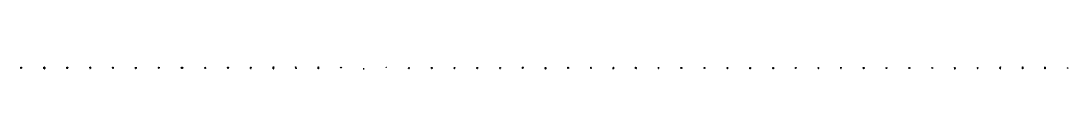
# Model space of a CAD drawing. Extents: x 2 to 14717, y 39 to 53.
# Drawn here: x 7441 to 14717, y 39 to 53 of the extents above; entities that cross this region are included whole.
import ezdxf

# ---------------------------------------------------------------- set-up
doc = ezdxf.new("R2010")
doc.units = 0

msp = doc.modelspace()

# ---------------------------------------------------------------- linework, layer by layer
at = {"layer": 'Layer 1'}
for p, q in [((7440.95, 51.2924), (7442.91427, 51.536127)), ((7440.95, 41.5003), (7440.95, 51.2924)), ((7442.24, 41.5003), (7440.95, 41.5003)), ((7442.922155, 50.403511), (7442.233816, 50.3605)), ((7442.233816, 50.3605), (7442.24032, 46.3175)), ((7442.842579, 45.184893), (7442.24, 45.1849)), ((7442.24, 45.1849), (7442.24, 41.5003)), ((7442.24032, 46.3175), (7442.75, 46.3175)), ((7442.75, 46.3175), (7443.624606, 46.417858)), ((7444.218979, 45.356936), (7442.842579, 45.184893)), ((7442.91427, 51.536127), (7444.26188, 51.349748)), ((7443.710683, 50.303153), (7442.922155, 50.403511)), ((7443.624606, 46.417858), (7444.29827, 46.77628)), ((7444.312663, 49.959068), (7443.710683, 50.303153)), ((7445.294249, 45.901737), (7444.218979, 45.356936)), ((7444.26188, 51.349748), (7445.30836, 50.79061)), ((7444.29827, 46.77628), (7444.714265, 47.407103)), ((7444.714265, 49.328245), (7444.312663, 49.959068)), ((7444.857634, 48.367674), (7444.714265, 49.328245)), ((7444.714265, 47.407103), (7444.857634, 48.367674)), ((7445.982306, 46.890982), (7445.294249, 45.901737)), ((7445.30836, 50.79061), (7445.699096, 50.360504)), ((7445.699096, 50.360504), (7445.982306, 49.815702)), ((7445.982306, 49.815702), (7446.226146, 48.367682)), ((7446.226146, 48.367682), (7445.982306, 46.890982)), ((7599.642033, 46.46091), (7599.857086, 48.58277)), ((7599.8283, 44.46808), (7599.642033, 46.46091)), ((7600.401775, 42.89102), (7599.8283, 44.46808)), ((7599.857086, 48.58277), (7600.125902, 49.471655)), ((7600.125902, 49.471655), (7600.502245, 50.21717)), ((7600.83555, 42.281705), (7600.401775, 42.89102)), ((7600.502245, 50.21717), (7601.000437, 50.826487)), ((7601.362459, 41.80142), (7600.83555, 42.281705)), ((7601.000437, 50.826487), (7601.606015, 51.2781)), ((7601.133009, 48.10964), (7601.018427, 46.4609)), ((7601.018427, 46.4609), (7601.133009, 44.81216)), ((7601.520218, 49.38562), (7601.133009, 48.10964)), ((7601.133009, 44.81216), (7601.520218, 43.53618)), ((7602.004022, 41.47884), (7601.362459, 41.80142)), ((7602.179489, 50.231496), (7601.520218, 49.38562)), ((7601.520218, 43.53618), (7602.179489, 42.704641)), ((7601.606015, 51.2781), (7602.337253, 51.568422)), ((7602.752969, 41.313966), (7602.004022, 41.47884)), ((7602.638381, 50.457301), (7602.179489, 50.231496)), ((7602.179489, 42.704641), (7602.638382, 42.489587)), ((7602.337253, 51.568422), (7603.183075, 51.665196)), ((7603.183069, 50.53257), (7602.638381, 50.457301)), ((7602.638382, 42.489587), (7603.183069, 42.417903)), ((7603.168964, 40.281706), (7602.752969, 41.313966)), ((7603.885808, 39.62221), (7603.168964, 40.281706)), ((7603.724371, 50.457301), (7603.183069, 50.53257)), ((7603.183069, 42.417903), (7603.72437, 42.489587)), ((7603.183075, 51.665196), (7604.025509, 51.568422)), ((7603.72437, 42.489587), (7604.172539, 42.704641)), ((7604.172539, 50.231496), (7603.724371, 50.457301)), ((7604.831816, 39.206441), (7603.885808, 39.62221)), ((7604.645476, 41.597114), (7604.000388, 41.371308)), ((7604.000388, 41.371308), (7604.176071, 40.837259)), ((7604.025509, 51.568422), (7604.746025, 51.2781)), ((7604.846203, 49.38562), (7604.172539, 50.231496)), ((7604.172539, 42.704641), (7604.846203, 43.53618)), ((7604.176071, 40.837259), (7604.645547, 40.439411)), ((7605.204628, 41.95912), (7604.645476, 41.597114)), ((7604.645547, 40.439411), (7606.236997, 39.923283)), ((7604.746025, 51.2781), (7605.358799, 50.826488)), ((7605.935866, 38.919703), (7604.831816, 39.206441)), ((7605.219018, 48.10964), (7604.846203, 49.38562)), ((7604.846203, 43.53618), (7605.219018, 44.81216)), ((7606.050447, 43.06306), (7605.204628, 41.95912)), ((7605.3336, 46.4609), (7605.219018, 48.10964)), ((7605.219018, 44.81216), (7605.3336, 46.4609)), ((7605.3336, 46.4609), (7605.3336, 46.4609)), ((7605.358799, 50.826488), (7605.849795, 50.21717)), ((7605.849795, 50.21717), (7606.233335, 49.471653)), ((7606.236997, 39.923283), (7605.935866, 38.919703)), ((7606.538127, 44.58277), (7606.050447, 43.06306)), ((7606.233335, 49.471653), (7606.494954, 48.58277)), ((7606.494954, 48.58277), (7606.710007, 46.46091)), ((7606.71, 46.4609), (7606.538127, 44.58277)), ((7606.710007, 46.46091), (7606.71, 46.4609)), ((7760.85, 51.2924), (7762.78548, 51.536127)), ((7760.85, 41.5003), (7760.85, 51.2924)), ((7762.11, 41.5003), (7760.85, 41.5003)), ((7762.475523, 45.371266), (7762.11, 45.3713)), ((7762.11, 45.3713), (7762.11, 41.5003)), ((7762.115025, 50.360504), (7762.11153, 46.4322)), ((7762.11153, 46.4322), (7762.66, 46.4322)), ((7762.803364, 50.403515), (7762.115025, 50.360504)), ((7762.96292, 45.385603), (7762.475523, 45.371266)), ((7762.66, 46.4322), (7763.534464, 46.543311)), ((7762.78548, 51.536127), (7764.13309, 51.364084)), ((7763.577499, 50.303157), (7762.803364, 50.403515)), ((7763.436206, 45.428614), (7762.96292, 45.385603)), ((7763.894817, 44.582738), (7763.436206, 45.428614)), ((7763.534464, 46.543311), (7764.17948, 46.876643)), ((7764.179479, 49.973409), (7763.577499, 50.303157)), ((7764.411001, 43.550478), (7763.894817, 44.582738)), ((7764.13309, 51.364084), (7765.16546, 50.819283)), ((7764.566688, 49.37126), (7764.179479, 49.973409)), ((7764.17948, 46.876643), (7764.577413, 47.496713)), ((7764.898398, 42.475208), (7764.411001, 43.550478)), ((7764.710057, 48.439363), (7764.566688, 49.37126)), ((7764.577413, 47.496713), (7764.710057, 48.439363)), ((7765.208359, 46.206398), (7764.606101, 45.801381)), ((7764.606101, 45.801381), (7765.036207, 45.012853)), ((7765.3, 41.5003), (7764.898398, 42.475208)), ((7765.036207, 45.012853), (7765.581178, 43.923253)), ((7765.16546, 50.819283), (7765.824731, 49.858712)), ((7765.667251, 46.761952), (7765.208359, 46.206398)), ((7766.584759, 41.500323), (7765.3, 41.5003)), ((7765.581178, 43.923253), (7766.125866, 42.704623)), ((7765.968241, 47.503879), (7765.667251, 46.761952)), ((7765.824731, 49.858712), (7766.068571, 48.439362)), ((7766.068571, 48.439362), (7765.968241, 47.503879)), ((7766.125866, 42.704623), (7766.584759, 41.500323)), ((7919.511148, 41.858735), (7919.91275, 42.890995)), ((7920.428652, 41.442966), (7919.511148, 41.858735)), ((7919.6977, 49.027181), (7919.89836, 50.116781)), ((7919.883967, 47.951911), (7919.6977, 49.027181)), ((7920.356971, 47.149046), (7919.883967, 47.951911)), ((7919.89836, 50.116781), (7920.471835, 50.94832)), ((7919.91275, 42.890995), (7920.672492, 42.518236)), ((7921.016524, 46.546897), (7920.356971, 47.149046)), ((7921.633172, 41.28526), (7920.428652, 41.442966)), ((7920.471835, 50.94832), (7921.346441, 51.478784)), ((7920.672492, 42.518236), (7921.589996, 42.389204)), ((7921.091941, 49.726097), (7920.988013, 49.084522)), ((7920.988013, 49.084522), (7921.116988, 48.382015)), ((7921.704863, 46.059443), (7921.016524, 46.546897)), ((7921.403726, 50.188462), (7921.091941, 49.726097)), ((7921.116988, 48.382015), (7921.47541, 47.837214)), ((7921.346441, 51.478784), (7922.450211, 51.665163)), ((7921.90192, 50.478784), (7921.403726, 50.188462)), ((7921.47541, 47.837214), (7921.991594, 47.392771)), ((7921.589996, 42.389204), (7921.59, 42.3892)), ((7921.59, 42.3892), (7922.2746, 42.496727)), ((7922.923492, 41.500313), (7921.633172, 41.28526)), ((7922.263945, 45.65801), (7921.704863, 46.059443)), ((7922.536286, 50.575558), (7921.90192, 50.478784)), ((7921.991594, 47.392771), (7922.62236, 46.977002)), ((7922.736949, 45.213567), (7922.263945, 45.65801)), ((7922.2746, 42.496727), (7922.78013, 42.819306)), ((7922.450211, 51.665163), (7923.511081, 51.521794)), ((7923.267523, 50.460863), (7922.536286, 50.575558)), ((7922.62236, 46.977002), (7923.296024, 46.503885)), ((7923.080978, 44.668766), (7922.736949, 45.213567)), ((7922.78013, 42.819306), (7923.102709, 43.324682)), ((7923.840996, 42.102462), (7922.923492, 41.500313)), ((7923.210236, 43.980596), (7923.080978, 44.668766)), ((7923.102709, 43.324682), (7923.210236, 43.980596)), ((7923.927076, 50.159789), (7923.267523, 50.460863)), ((7923.296024, 46.503885), (7923.912679, 45.901736)), ((7923.511081, 51.521794), (7924.328396, 51.177709)), ((7924.385684, 42.991348), (7923.840996, 42.102462)), ((7923.912679, 45.901736), (7924.37129, 45.113208)), ((7924.328396, 51.177709), (7923.927076, 50.159789)), ((7924.37129, 45.113208), (7924.557839, 44.052278)), ((7924.557839, 44.052278), (7924.385684, 42.991348)), ((8077.23, 50.3318), (8077.23, 51.4358)), ((8077.23, 51.4358), (8082.93, 51.4358)), ((8079.44, 50.3318), (8077.23, 50.3318)), ((8079.44, 41.5003), (8079.44, 50.3318)), ((8080.73, 41.5003), (8079.44, 41.5003)), ((8082.93, 50.3318), (8080.73, 50.3318)), ((8080.73, 50.3318), (8080.73, 41.5003)), ((8082.93, 51.4358), (8082.93, 50.3318)), ((8236.388701, 44.568348), (8236.39, 51.4358)), ((8236.560786, 43.091647), (8236.388701, 44.568348)), ((8236.39, 51.4358), (8237.68, 51.4358)), ((8237.07704, 42.073728), (8236.560786, 43.091647)), ((8237.951505, 41.482332), (8237.07704, 42.073728)), ((8237.68, 51.4358), (8237.68, 44.6831)), ((8237.68, 44.6831), (8237.76248, 43.690272)), ((8237.76248, 43.690272), (8238.009918, 42.97701)), ((8239.17, 41.2852), (8237.951505, 41.482332)), ((8238.009918, 42.97701), (8238.472198, 42.557657)), ((8238.472198, 42.557657), (8239.199768, 42.417872)), ((8239.176736, 41.285255), (8239.17, 41.2852)), ((8240.420629, 41.485971), (8239.176736, 41.285255)), ((8239.199768, 42.417872), (8239.945327, 42.561241)), ((8239.945327, 42.561241), (8240.404008, 42.991347)), ((8240.404008, 42.991347), (8240.651447, 43.708191)), ((8241.313156, 42.08812), (8240.420629, 41.485971)), ((8240.651447, 43.708191), (8240.733926, 44.683097)), ((8240.733926, 44.683097), (8240.73, 51.4358)), ((8240.73, 51.4358), (8242.03, 51.4358)), ((8241.850789, 43.109625), (8241.313156, 42.08812)), ((8242.03, 44.5684), (8241.850789, 43.109625)), ((8242.03, 51.4358), (8242.03, 44.5684)), ((8395.569362, 51.43576), (8396.92, 51.4358)), ((8396.200128, 48.51104), (8395.569362, 51.43576)), ((8396.830894, 45.97341), (8396.200128, 48.51104)), ((8397.490447, 43.66517), (8396.830894, 45.97341)), ((8396.92, 51.4358), (8397.335713, 49.21358)), ((8397.335713, 49.21358), (8397.82311, 47.03437)), ((8398.15, 41.5003), (8397.490447, 43.66517)), ((8397.82311, 47.03437), (8398.339294, 44.94119)), ((8399.539363, 41.50034), (8398.15, 41.5003)), ((8398.339294, 44.94119), (8398.869871, 43.03439)), ((8398.869871, 43.03439), (8399.385773, 44.94119)), ((8399.385773, 44.94119), (8399.91635, 47.03437)), ((8400.198916, 43.66521), (8399.539363, 41.50034)), ((8399.91635, 47.03437), (8400.403747, 49.21358)), ((8400.844075, 45.97345), (8400.198916, 43.66521)), ((8400.403747, 49.21358), (8400.81946, 51.4358)), ((8400.81946, 51.4358), (8402.12, 51.4358)), ((8401.489234, 48.51108), (8400.844075, 45.97345)), ((8402.12, 51.4358), (8401.489234, 48.51108)), ((8555.118362, 51.43575), (8556.42, 51.4358)), ((8555.849599, 46.13111), (8555.118362, 51.43575)), ((8556.81, 41.5003), (8555.849599, 46.13111)), ((8556.42, 51.4358), (8556.635053, 49.1419)), ((8556.635053, 49.1419), (8556.907397, 46.91968)), ((8558.110917, 41.5003), (8556.81, 41.5003)), ((8556.907397, 46.91968), (8557.222921, 44.85517)), ((8557.222921, 44.85517), (8557.552556, 43.0774)), ((8557.552556, 43.0774), (8558.011449, 44.69747)), ((8558.011449, 44.69747), (8558.484453, 46.53259)), ((8558.56981, 43.06302), (8558.110917, 41.5003)), ((8558.484453, 46.53259), (8558.943346, 48.43939)), ((8559.071601, 44.84079), (8558.56981, 43.06302)), ((8558.943346, 48.43939), (8559.344666, 50.26017)), ((8559.544605, 46.71892), (8559.071601, 44.84079)), ((8559.344666, 50.26017), (8560.62, 50.2601)), ((8559.960318, 48.55404), (8559.544605, 46.71892)), ((8560.376313, 46.71892), (8559.960318, 48.55404)), ((8560.849317, 44.84079), (8560.376313, 46.71892)), ((8560.62, 50.2601), (8561.021602, 48.43932)), ((8561.336714, 43.06302), (8560.849317, 44.84079)), ((8561.021602, 48.43932), (8561.465819, 46.53252)), ((8561.81, 41.5003), (8561.336714, 43.06302)), ((8561.465819, 46.53252), (8561.953499, 44.6974)), ((8563.118079, 41.50035), (8561.81, 41.5003)), ((8561.953499, 44.6974), (8562.41211, 43.07733)), ((8562.41211, 43.07733), (8562.742028, 44.8551)), ((8562.742028, 44.8551), (8563.042877, 46.91961)), ((8563.042877, 46.91961), (8563.329615, 49.14183)), ((8564.064369, 46.13116), (8563.118079, 41.50035)), ((8563.329615, 49.14183), (8563.544668, 51.43573)), ((8563.544668, 51.43573), (8564.81, 51.4358)), ((8564.81, 51.4358), (8564.064369, 46.13116)), ((8717.78, 41.5003), (8718.267397, 42.7046)), ((8719.026805, 41.5003), (8717.78, 41.5003)), ((8717.837291, 51.43575), (8719.16, 51.4358)), ((8720.131191, 46.71892), (8717.837291, 51.43575)), ((8718.267397, 42.7046), (8718.869659, 44.02359)), ((8718.869659, 44.02359), (8719.500425, 45.39993)), ((8719.370834, 42.432197), (8719.026805, 41.5003)), ((8719.16, 51.4358), (8720.88, 47.7942)), ((8719.829445, 43.478787), (8719.370834, 42.432197)), ((8719.500425, 45.39993), (8720.131191, 46.71892)), ((8720.345629, 44.554057), (8719.829445, 43.478787)), ((8720.876206, 45.629327), (8720.345629, 44.554057)), ((8721.39239, 44.554057), (8720.876206, 45.629327)), ((8720.88, 47.7942), (8722.58603, 51.43577)), ((8721.908292, 43.478787), (8721.39239, 44.554057)), ((8723.87, 51.4358), (8721.60489, 46.81933)), ((8721.60489, 46.81933), (8722.235656, 45.47166)), ((8722.367185, 42.432197), (8721.908292, 43.478787)), ((8722.235656, 45.47166), (8722.895209, 44.08098)), ((8722.74, 41.5003), (8722.367185, 42.432197)), ((8722.58603, 51.43577), (8723.87, 51.4358)), ((8724.013373, 41.50034), (8722.74, 41.5003)), ((8722.895209, 44.08098), (8723.511582, 42.73331)), ((8723.511582, 42.73331), (8724.013373, 41.50034)), ((8876.453756, 51.43578), (8877.85, 51.4358)), ((8876.998444, 49.97342), (8876.453756, 51.43578)), ((8877.629492, 48.4107), (8876.998444, 49.97342)), ((8878.317549, 46.83364), (8877.629492, 48.4107)), ((8877.85, 51.4358), (8878.695819, 49.04154)), ((8879.02, 45.3426), (8878.317549, 46.83364)), ((8878.695819, 49.04154), (8879.670614, 46.69029)), ((8879.02, 41.5003), (8879.02, 45.3426)), ((8880.31, 41.5003), (8879.02, 41.5003)), ((8879.670614, 46.69029), (8880.645691, 49.04154)), ((8880.994993, 46.90535), (8880.306654, 45.42865)), ((8880.306654, 45.42865), (8880.31, 41.5003)), ((8880.645691, 49.04154), (8881.49151, 51.4358)), ((8881.668657, 48.45373), (8880.994993, 46.90535)), ((8881.49151, 51.4358), (8882.83, 51.4358)), ((8882.285312, 50.00211), (8881.668657, 48.45373)), ((8882.83, 51.4358), (8882.285312, 50.00211)), ((9035.46, 42.2888), (9035.961791, 43.55045)), ((9035.46, 41.5003), (9035.46, 42.2888)), ((9040.71, 41.5003), (9035.46, 41.5003)), ((9035.65, 50.3318), (9035.65, 51.4358)), ((9035.65, 51.4358), (9040.61, 51.4358)), ((9039.230487, 50.33179), (9035.65, 50.3318)), ((9035.961791, 43.55045), (9036.578164, 44.9698)), ((9036.578164, 44.9698), (9037.25211, 46.46084)), ((9037.599258, 44.41065), (9036.839516, 42.6042)), ((9036.839516, 42.6042), (9040.71, 42.6042)), ((9037.25211, 46.46084), (9037.954561, 47.90886)), ((9038.588446, 46.51817), (9037.599258, 44.41065)), ((9037.954561, 47.90886), (9038.628507, 49.22785)), ((9039.649316, 48.62569), (9038.588446, 46.51817)), ((9038.628507, 49.22785), (9039.230487, 50.33179)), ((9040.61, 50.4178), (9039.649316, 48.62569)), ((9040.61, 51.4358), (9040.61, 50.4178)), ((9040.71, 42.6042), (9040.71, 41.5003)), ((9194.69, 52.7261), (9197.29, 52.7261)), ((9194.69, 38.848), (9194.69, 52.7261)), ((9197.29, 38.848), (9194.69, 38.848)), ((9197.29, 51.7512), (9195.87, 51.7512)), ((9195.87, 51.7512), (9195.87, 39.8229)), ((9195.87, 39.8229), (9197.29, 39.8229)), ((9197.29, 52.7261), (9197.29, 51.7512)), ((9197.29, 39.8229), (9197.29, 38.848)), ((9349.14, 52.7261), (9350.29, 52.7261)), ((9352.61, 38.848), (9349.14, 52.7261)), ((9350.29, 52.7261), (9353.75936, 38.848)), ((9353.75936, 38.848), (9352.61, 38.848)), ((9505.61, 51.7512), (9505.61, 52.7261)), ((9505.61, 52.7261), (9508.2, 52.7261)), ((9507.03, 51.7512), (9505.61, 51.7512)), ((9505.61, 38.848), (9505.61, 39.8229)), ((9505.61, 39.8229), (9507.03, 39.8229)), ((9508.2, 38.848), (9505.61, 38.848)), ((9507.03, 39.8229), (9507.03, 51.7512)), ((9508.2, 52.7261), (9508.2, 38.848)), ((9662.1213, 46.38922), (9664.17136, 51.4358)), ((9663.16778, 45.973451), (9662.1213, 46.38922)), ((9664.78802, 50.059461), (9663.16778, 45.973451)), ((9664.17136, 51.4358), (9665.39, 51.4358)), ((9666.40797, 45.973451), (9664.78802, 50.059461)), ((9665.39, 51.4358), (9667.44034, 46.38922)), ((9667.44034, 46.38922), (9666.40797, 45.973451)), ((9819.93, 39.9376), (9825.31, 39.9376)), ((9819.93, 38.891), (9819.93, 39.9376)), ((9825.31, 38.891), (9819.93, 38.891)), ((9825.31, 39.9376), (9825.31, 38.891)), ((9977.795397, 51.908886), (9978.67, 52.6544)), ((9979.745267, 49.844376), (9977.795397, 51.908886)), ((9978.67, 52.6544), (9980.36164, 50.37484)), ((9980.36164, 50.37484), (9979.745267, 49.844376)), ((10134.59781, 43.679504), (10134.769965, 44.697424)), ((10134.79847, 42.604234), (10134.59781, 43.679504)), ((10134.769965, 44.697424), (10135.271756, 45.428605)), ((10135.329047, 41.88739), (10134.79847, 42.604234)), ((10135.271756, 45.428605), (10136.017104, 45.873048)), ((10135.3, 48.8695), (10136.088528, 49.113227)), ((10135.505157, 47.822838), (10135.3, 48.8695)), ((10136.117575, 41.471621), (10135.329047, 41.88739)), ((10136.121812, 48.023554), (10135.505157, 47.822838)), ((10135.935264, 44.324625), (10135.835075, 43.693802)), ((10135.835075, 43.693802), (10135.887868, 43.69389)), ((10135.887868, 43.69389), (10135.973875, 43.120415)), ((10136.20789, 44.726058), (10135.935264, 44.324625)), ((10135.973875, 43.120415), (10136.231897, 42.718982)), ((10136.017104, 45.873048), (10136.949001, 46.030754)), ((10136.088528, 49.113227), (10136.991638, 49.213585)), ((10137.09237, 41.342589), (10136.117575, 41.471621)), ((10136.752578, 48.095238), (10136.121812, 48.023554)), ((10136.637996, 44.941111), (10136.20789, 44.726058)), ((10136.231897, 42.718982), (10136.64761, 42.482424)), ((10137.153898, 45.012795), (10136.637996, 44.941111)), ((10136.64761, 42.482424), (10137.206692, 42.403571)), ((10137.283085, 48.012801), (10136.752578, 48.095238)), ((10136.949001, 46.030754), (10137.995761, 45.916059)), ((10136.991638, 49.213585), (10137.902085, 49.055879)), ((10138.13913, 41.42861), (10137.09237, 41.342589)), ((10138, 44.8981), (10137.153898, 45.012795)), ((10137.206692, 42.403571), (10138.052794, 42.503929)), ((10137.670082, 47.76549), (10137.283085, 48.012801)), ((10137.91752, 47.310292), (10137.670082, 47.76549)), ((10137.902085, 49.055879), (10138.626268, 48.582762)), ((10138, 46.6042), (10137.91752, 47.310292)), ((10137.995761, 45.916059), (10138, 46.6042)), ((10138.052794, 42.503929), (10138, 44.8981)), ((10139.2, 41.658), (10138.13913, 41.42861)), ((10138.626268, 48.582762), (10139.099342, 47.790649)), ((10139.099342, 47.790649), (10139.257034, 46.647282)), ((10139.257034, 46.647282), (10139.2, 41.658)), ((10293.466966, 41.701032), (10293.5, 52.4107)), ((10294.38447, 41.428631), (10293.466966, 41.701032)), ((10293.5, 52.4107), (10294.73303, 52.625753)), ((10295.43123, 41.313936), (10294.38447, 41.428631)), ((10294.73303, 52.625753), (10294.7, 48.96983)), ((10294.7, 48.96983), (10295.158611, 49.141873)), ((10294.700004, 47.894574), (10294.7, 42.5039)), ((10294.7, 42.5039), (10295.086926, 42.417879)), ((10295.588721, 48.123964), (10294.700004, 47.894574)), ((10295.086926, 42.417879), (10295.431237, 42.403542)), ((10295.158611, 49.141873), (10295.732086, 49.213557)), ((10296.746528, 41.561248), (10295.43123, 41.313936)), ((10295.431237, 42.403542), (10296.155137, 42.568416)), ((10296.219769, 47.980595), (10295.588721, 48.123964)), ((10295.732086, 49.213557), (10296.384582, 49.141873)), ((10296.155137, 42.568416), (10296.663987, 43.063038)), ((10296.67838, 47.507478), (10296.219769, 47.980595)), ((10296.384582, 49.141873), (10296.936606, 48.926819)), ((10296.663987, 43.063038), (10296.975983, 43.955509)), ((10296.979511, 46.632928), (10296.67838, 47.507478)), ((10297.251036, 41.870387), (10296.746528, 41.561248)), ((10296.936606, 48.926819), (10297.39176, 48.593487)), ((10296.975983, 43.955509), (10297.079982, 45.285258)), ((10297.079982, 45.285258), (10296.979511, 46.632928)), ((10297.65345, 42.303181), (10297.251036, 41.870387)), ((10297.39176, 48.593487), (10297.753639, 48.138291)), ((10298.191083, 43.543319), (10297.65345, 42.303181)), ((10297.753639, 48.138291), (10298.212532, 46.905321)), ((10298.370294, 45.285251), (10298.191083, 43.543319)), ((10298.212532, 46.905321), (10298.370294, 45.285251)), ((10451.875993, 45.242206), (10452.044409, 46.901698)), ((10452.004968, 43.679486), (10451.875993, 45.242206)), ((10452.463861, 42.432176), (10452.004968, 43.679486)), ((10452.044409, 46.901698), (10452.549657, 48.152596)), ((10453.30968, 41.614974), (10452.463861, 42.432176)), ((10452.549657, 48.152596), (10452.93683, 48.616753)), ((10452.93683, 48.616753), (10453.410012, 48.948293)), ((10453.255922, 46.525359), (10453.166316, 45.242205)), ((10453.166316, 45.242205), (10453.238, 44.095255)), ((10453.238, 44.095255), (10453.481558, 43.206369)), ((10453.524738, 47.421415), (10453.255922, 46.525359)), ((10453.890353, 41.389168), (10453.30968, 41.614974)), ((10453.410012, 48.948293), (10454.614397, 49.213526)), ((10453.481558, 43.206369), (10453.954844, 42.618557)), ((10453.997883, 47.948295), (10453.524738, 47.421415)), ((10454.6, 41.3139), (10453.890353, 41.389168)), ((10453.954844, 42.618557), (10454.714586, 42.403504)), ((10454.671688, 48.123922), (10453.997883, 47.948295)), ((10454.600004, 41.3139), (10454.6, 41.3139)), ((10455.417037, 41.442932), (10454.600004, 41.3139)), ((10454.614397, 49.213526), (10455.359745, 49.113168)), ((10455.191329, 48.052237), (10454.671688, 48.123922)), ((10454.714586, 42.403504), (10455.273668, 42.475188)), ((10455.660876, 47.837184), (10455.191329, 48.052237)), ((10455.273668, 42.475188), (10455.761348, 42.690241)), ((10455.359745, 49.113168), (10455.9764, 48.855104)), ((10456.033692, 41.72967), (10455.417037, 41.442932)), ((10455.9764, 48.855104), (10455.660876, 47.837184)), ((10455.761348, 42.690241), (10456.033692, 41.72967)), ((10609.096959, 45.285219), (10609.240328, 46.905289)), ((10609.268973, 43.543289), (10609.096959, 45.285219)), ((10609.240328, 46.905289), (10609.713332, 48.138259)), ((10609.785016, 42.303149), (10609.268973, 43.543289)), ((10609.713332, 48.138259), (10610.544758, 48.926787)), ((10610.189122, 41.870354), (10609.785016, 42.303149)), ((10610.698991, 41.561215), (10610.189122, 41.870354)), ((10610.520493, 46.632854), (10610.420304, 45.285184)), ((10610.420304, 45.285184), (10610.520634, 43.955439)), ((10610.807231, 47.507404), (10610.520493, 46.632854)), ((10610.520634, 43.955439), (10610.821624, 43.062964)), ((10610.544758, 48.926787), (10611.093186, 49.14184)), ((10612.036016, 41.313904), (10610.698991, 41.561215)), ((10611.280517, 47.980521), (10610.807231, 47.507404)), ((10610.821624, 43.062964), (10611.341335, 42.568342)), ((10611.093186, 49.14184), (10611.734888, 49.213525)), ((10611.911283, 48.12389), (10611.280517, 47.980521)), ((10611.341335, 42.568342), (10612.069044, 42.403468)), ((10611.734888, 49.213525), (10612.29397, 49.141841)), ((10612.8, 47.8945), (10611.911283, 48.12389)), ((10613.082496, 41.428599), (10612.036016, 41.313904)), ((10612.069044, 42.403468), (10612.413073, 42.417805)), ((10612.29397, 49.141841), (10612.766974, 48.969798)), ((10612.413073, 42.417805), (10612.799999, 42.503826)), ((10612.766974, 48.969798), (10612.8, 52.41062)), ((10612.799999, 42.503826), (10612.8, 47.8945)), ((10612.8, 52.41062), (10614.03303, 52.625673)), ((10614, 41.701), (10613.082496, 41.428599)), ((10614.03303, 52.625673), (10614, 41.701)), ((10767.93818, 45.213514), (10768.110265, 47.012794)), ((10768.081549, 43.636454), (10767.93818, 45.213514)), ((10768.554835, 42.403484), (10768.081549, 43.636454)), ((10768.110265, 47.012794), (10768.626519, 48.252934)), ((10769.429441, 41.600619), (10768.554835, 42.403484)), ((10768.626519, 48.252934), (10769.4257, 48.973362)), ((10772.770095, 44.898108), (10769.2, 44.8981)), ((10769.2, 44.8981), (10769.300189, 43.89452)), ((10769.54403, 47.550424), (10769.214395, 45.901684)), ((10769.214395, 45.901684), (10771.5, 45.9017)), ((10769.300189, 43.89452), (10769.572815, 43.105992)), ((10769.4257, 48.973362), (10770.447129, 49.213505)), ((10770.035092, 41.385565), (10769.429441, 41.600619)), ((10769.913176, 48.012788), (10769.54403, 47.550424)), ((10769.572815, 43.105992), (10770.088717, 42.589864)), ((10770.44714, 48.16691), (10769.913176, 48.012788)), ((10770.762661, 41.313881), (10770.035092, 41.385565)), ((10770.088717, 42.589864), (10770.920425, 42.403485)), ((10770.447129, 49.213505), (10771.536859, 48.973362)), ((10770.453239, 48.166926), (10770.44714, 48.16691)), ((10770.969493, 48.012804), (10770.453239, 48.166926)), ((10771.795031, 41.471587), (10770.762661, 41.313881)), ((10770.920425, 42.403485), (10771.680167, 42.51818)), ((10771.284947, 47.55044), (10770.969493, 48.012804)), ((10771.5, 45.9017), (10771.284947, 47.55044)), ((10771.536859, 48.973362), (10771.941864, 48.673184)), ((10771.680167, 42.51818), (10772.196351, 42.733233)), ((10772.425797, 41.743988), (10771.795031, 41.471587)), ((10771.941864, 48.673184), (10772.253629, 48.252934)), ((10772.196351, 42.733233), (10772.425797, 41.743988)), ((10772.253629, 48.252934), (10772.651562, 47.098816)), ((10772.651562, 47.098816), (10772.784206, 45.557604)), ((10772.784206, 45.227856), (10772.770095, 44.898108)), ((10772.784206, 45.557604), (10772.784206, 45.227856)), ((10926.8, 50.0738), (10926.936243, 51.152648)), ((10926.8, 41.5003), (10926.8, 50.0738)), ((10928, 41.5003), (10926.8, 41.5003)), ((10926.936243, 51.152648), (10927.344971, 51.95193)), ((10927.344971, 51.95193), (10928.0295, 52.457305)), ((10928.039316, 50.073736), (10928, 49.0272)), ((10928, 49.0272), (10929.9, 49.0272)), ((10929.9, 47.9662), (10928, 47.9662)), ((10928, 47.9662), (10928, 41.5003)), ((10928.0295, 52.457305), (10928.993711, 52.625763)), ((10928.082214, 50.661548), (10928.039316, 50.073736)), ((10928.239976, 51.149002), (10928.082214, 50.661548)), ((10928.569894, 51.464413), (10928.239976, 51.149002)), ((10929.114582, 51.579108), (10928.569894, 51.464413)), ((10928.993711, 52.625763), (10929, 52.6257)), ((10929, 52.6257), (10929.730955, 52.539679)), ((10929.573475, 51.521761), (10929.114582, 51.579108)), ((10929.989188, 51.378392), (10929.573475, 51.521761)), ((10929.730955, 52.539679), (10930.247139, 52.3533)), ((10929.9, 49.0272), (10929.9, 47.9662)), ((10930.247139, 52.3533), (10929.989188, 51.378392)), ((11082.8297, 45.313919), (11082.987462, 46.933989)), ((11082.983864, 43.81213), (11082.8297, 45.313919)), ((11083.446355, 42.690269), (11082.983864, 43.81213)), ((11082.987462, 46.933989), (11083.503646, 48.166959)), ((11083.39847, 39.206442), (11083.656703, 40.238702)), ((11084.244572, 38.905368), (11083.39847, 39.206442)), ((11084.256335, 42.002099), (11083.446355, 42.690269)), ((11083.503646, 48.166959), (11083.912233, 48.618571)), ((11083.656703, 40.238702), (11084.287469, 39.980638)), ((11083.912233, 48.618571), (11084.42115, 48.94115)), ((11084.283796, 46.597112), (11084.186994, 45.313962)), ((11084.186994, 45.313962), (11084.283796, 44.163427)), ((11085.162076, 38.80501), (11084.244572, 38.905368)), ((11085.424735, 41.772709), (11084.256335, 42.002099)), ((11084.574203, 47.464492), (11084.283796, 46.597112)), ((11084.283796, 44.163427), (11084.574203, 43.407162)), ((11084.287469, 39.980638), (11085.061604, 39.865943)), ((11084.42115, 48.94115), (11085.041191, 49.145451)), ((11085.090244, 47.959114), (11084.574203, 47.464492)), ((11084.574203, 43.407162), (11085.04382, 42.998561)), ((11085.041191, 49.145451), (11085.78315, 49.213552)), ((11085.04382, 42.998561), (11085.678253, 42.862361)), ((11085.061604, 39.865943), (11085.688842, 39.966301)), ((11085.835733, 48.123988), (11085.090244, 47.959114)), ((11086.180046, 38.962716), (11085.162076, 38.80501)), ((11086.012603, 41.830057), (11085.424735, 41.772709)), ((11085.678253, 42.862361), (11086.136864, 42.919709)), ((11085.688842, 39.966301), (11086.165654, 40.267376)), ((11085.78315, 49.213552), (11086.81552, 49.098857)), ((11086.180044, 48.095314), (11085.835733, 48.123988)), ((11086.5, 42.0021), (11086.012603, 41.830057)), ((11086.136864, 42.919709), (11086.56697, 43.077415)), ((11086.165654, 40.267376), (11086.466644, 40.812178)), ((11086.56697, 48.02363), (11086.180044, 48.095314)), ((11087.025865, 39.464507), (11086.180046, 38.962716)), ((11086.466644, 40.812178), (11086.566974, 41.643716)), ((11086.566974, 41.643716), (11086.5, 42.0021)), ((11086.56697, 43.077415), (11086.56697, 48.02363)), ((11086.81552, 49.098857), (11087.733024, 48.826456)), ((11087.584947, 40.36773), (11087.025865, 39.464507)), ((11087.8, 41.7154), (11087.584947, 40.36773)), ((11087.733024, 48.826456), (11087.8, 41.7154)), ((11242.1, 52.4107), (11243.33303, 52.625753)), ((11242.1, 41.5003), (11242.1, 52.4107)), ((11243.4, 41.5003), (11242.1, 41.5003)), ((11243.33303, 52.625753), (11243.4, 48.9842)), ((11243.4, 48.9842), (11243.987868, 49.127569)), ((11243.406095, 47.951859), (11243.4, 41.5003)), ((11244.337992, 48.095228), (11243.406095, 47.951859)), ((11243.987868, 49.127569), (11244.647421, 49.184916)), ((11245.001076, 47.966196), (11244.337992, 48.095228)), ((11244.647421, 49.184916), (11245.536138, 49.027211)), ((11245.413262, 47.5791), (11245.001076, 47.966196)), ((11245.628316, 46.91244), (11245.413262, 47.5791)), ((11245.536138, 49.027211), (11246.252982, 48.52542)), ((11245.7, 45.9447), (11245.628316, 46.91244)), ((11245.7, 41.5003), (11245.7, 45.9447)), ((11246.9, 41.5003), (11245.7, 41.5003)), ((11246.252982, 48.52542), (11246.740662, 47.550512)), ((11246.740662, 47.550512), (11246.926929, 46.045142)), ((11246.926929, 46.045142), (11246.9, 41.5003)), ((11400.980706, 51.177692), (11401.20987, 51.765504)), ((11401.20987, 50.575543), (11400.980706, 51.177692)), ((11401.2, 41.5003), (11401.2, 49.0272)), ((11401.2, 49.0272), (11402.4, 49.0272)), ((11402.4, 41.5003), (11401.2, 41.5003)), ((11401.20987, 51.765504), (11401.783345, 51.994894)), ((11401.783345, 50.36049), (11401.20987, 50.575543)), ((11401.783345, 51.994894), (11402.342709, 51.765504)), ((11402.342709, 50.575543), (11401.783345, 50.36049)), ((11401.783345, 50.36049), (11401.783345, 50.36049)), ((11402.342709, 51.765504), (11402.586267, 51.177692)), ((11402.586267, 51.177692), (11402.342709, 50.575543)), ((11402.4, 49.0272), (11402.4, 41.5003)), ((11555.161413, 38.948365), (11555.333286, 39.994955)), ((11556.007232, 38.804996), (11555.161413, 38.948365)), ((11555.333286, 39.994955), (11555.591519, 39.951944)), ((11555.591519, 39.951944), (11555.878257, 39.923271)), ((11555.878257, 39.923271), (11556.236679, 39.980618)), ((11556.820806, 38.937612), (11556.007232, 38.804996)), ((11556.236679, 39.980618), (11556.523417, 40.166997)), ((11556.523417, 40.166997), (11556.69529, 40.554093)), ((11556.580706, 51.177722), (11556.810152, 51.765534)), ((11556.810152, 50.575573), (11556.580706, 51.177722)), ((11556.69529, 40.554093), (11556.766974, 41.170579)), ((11556.766974, 41.170579), (11556.8, 49.0272)), ((11556.8, 49.0272), (11558, 49.0272)), ((11556.810152, 51.765534), (11557.383627, 51.994924)), ((11557.383627, 50.36052), (11556.810152, 50.575573)), ((11557.455312, 39.33546), (11556.820806, 38.937612)), ((11557.383627, 51.994924), (11557.942709, 51.765534)), ((11557.942709, 50.575573), (11557.383627, 50.36052)), ((11557.383627, 50.36052), (11557.383627, 50.36052)), ((11557.863828, 40.041555), (11557.455312, 39.33546)), ((11558, 41.0989), (11557.863828, 40.041555)), ((11557.942709, 51.765534), (11558.186267, 51.177722)), ((11558.186267, 51.177722), (11557.942709, 50.575573)), ((11558, 49.0272), (11558, 41.0989)), ((11712.4, 52.4107), (11713.63303, 52.625753)), ((11712.4, 41.5003), (11712.4, 52.4107)), ((11713.6, 41.5003), (11712.4, 41.5003)), ((11714.165181, 44.439359), (11713.577313, 45.184877)), ((11713.577313, 45.184877), (11713.6, 41.5003)), ((11713.63303, 52.625753), (11713.6, 45.787)), ((11713.6, 45.787), (11714.144971, 46.561191)), ((11714.144971, 46.561191), (11714.732557, 47.421404)), ((11714.795947, 43.493125), (11714.165181, 44.439359)), ((11714.732557, 47.421404), (11715.277528, 48.281617)), ((11715.83894, 47.13473), (11714.74928, 45.54334)), ((11714.74928, 45.54334), (11715.451731, 44.640117)), ((11715.398209, 42.489545), (11714.795947, 43.493125)), ((11715.277528, 48.281617), (11715.707634, 49.027135)), ((11715.9, 41.5003), (11715.398209, 42.489545)), ((11715.451731, 44.640117), (11716.139788, 43.593527)), ((11715.707634, 49.027135), (11717, 49.0272)), ((11717, 49.0272), (11715.83894, 47.13473)), ((11717.24384, 41.500337), (11715.9, 41.5003)), ((11716.139788, 43.593527), (11716.756443, 42.518257)), ((11716.756443, 42.518257), (11717.24384, 41.500337)), ((11870.6, 52.4107), (11871.83275, 52.625753)), ((11870.621619, 43.450088), (11870.6, 52.4107)), ((11870.736272, 42.518189), (11870.621619, 43.450088)), ((11871.08023, 41.873028), (11870.736272, 42.518189)), ((11871.689623, 41.500269), (11871.08023, 41.873028)), ((11872.6, 41.3569), (11871.689623, 41.500269)), ((11871.83275, 52.625753), (11871.9, 43.4214)), ((11871.9, 43.4214), (11872.100942, 42.690219)), ((11872.100942, 42.690219), (11872.803393, 42.389145)), ((11872.803393, 42.389145), (11872.6, 41.3569)), ((12026.3, 48.8121), (12027.38966, 49.070164)), ((12026.3, 41.5003), (12026.3, 48.8121)), ((12027.5, 41.5003), (12026.3, 41.5003)), ((12027.38966, 49.070164), (12028.46493, 49.184859)), ((12027.521153, 47.951859), (12027.5, 41.5003)), ((12028.366972, 48.095228), (12027.521153, 47.951859)), ((12028.969163, 47.966196), (12028.366972, 48.095228)), ((12028.46493, 49.184859), (12029.36804, 49.055827)), ((12029.342049, 47.5791), (12028.969163, 47.966196)), ((12029.535512, 46.91244), (12029.342049, 47.5791)), ((12029.36804, 49.055827), (12030.099277, 48.625721)), ((12029.6, 45.9447), (12029.535512, 46.91244)), ((12029.6, 41.5003), (12029.6, 45.9447)), ((12030.8, 41.5003), (12029.6, 41.5003)), ((12030.099277, 48.625721), (12030.902199, 49.027154)), ((12031.10789, 47.99487), (12030.591706, 47.722469)), ((12030.591706, 47.722469), (12030.763861, 46.976951)), ((12030.763861, 46.976951), (12030.821152, 46.045054)), ((12030.821152, 46.045054), (12030.8, 41.5003)), ((12030.902199, 49.027154), (12031.848489, 49.18486)), ((12031.666972, 48.095228), (12031.10789, 47.99487)), ((12032.269093, 47.966196), (12031.666972, 48.095228)), ((12031.848489, 49.18486), (12032.780386, 49.027154)), ((12032.641767, 47.5791), (12032.269093, 47.966196)), ((12032.835442, 46.91244), (12032.641767, 47.5791)), ((12032.780386, 49.027154), (12033.511623, 48.525363)), ((12032.9, 45.9447), (12032.835442, 46.91244)), ((12032.9, 41.5003), (12032.9, 45.9447)), ((12034.1, 41.5003), (12032.9, 41.5003)), ((12033.511623, 48.525363), (12033.984627, 47.550455)), ((12033.984627, 47.550455), (12034.156782, 46.045085)), ((12034.156782, 46.045085), (12034.1, 41.5003)), ((12188.4, 48.8121), (12189.54695, 49.070164)), ((12188.4, 41.5003), (12188.4, 48.8121)), ((12189.6, 41.5003), (12188.4, 41.5003)), ((12189.54695, 49.070164), (12190.67979, 49.184859)), ((12189.606095, 47.951859), (12189.6, 41.5003)), ((12190.537992, 48.095228), (12189.606095, 47.951859)), ((12191.201075, 47.966196), (12190.537992, 48.095228)), ((12190.67979, 49.184859), (12191.69748, 49.027153)), ((12191.613262, 47.5791), (12191.201075, 47.966196)), ((12191.828315, 46.91244), (12191.613262, 47.5791)), ((12191.69748, 49.027153), (12192.471897, 48.525362)), ((12191.9, 45.9447), (12191.828315, 46.91244)), ((12191.9, 41.5003), (12191.9, 45.9447)), ((12193.2, 41.5003), (12191.9, 41.5003)), ((12192.471897, 48.525362), (12192.973688, 47.550454)), ((12192.973688, 47.550454), (12193.159955, 46.045084)), ((12193.159955, 46.045084), (12193.2, 41.5003)), ((12347.038262, 45.2566), (12347.196024, 46.86233)), ((12347.196024, 43.63653), (12347.038262, 45.2566)), ((12347.196024, 46.86233), (12347.669028, 48.10964)), ((12347.669028, 42.40356), (12347.196024, 43.63653)), ((12347.669028, 48.10964), (12348.500736, 48.926842)), ((12348.500736, 41.600695), (12347.669028, 42.40356)), ((12348.400257, 46.40355), (12348.328572, 45.2566)), ((12348.328572, 45.2566), (12348.400257, 44.09531)), ((12348.629703, 47.306773), (12348.400257, 46.40355)), ((12348.400257, 44.09531), (12348.629703, 43.206424)), ((12348.500736, 48.926842), (12349.045494, 49.141895)), ((12349.045491, 41.385641), (12348.500736, 41.600695)), ((12349.045416, 47.894585), (12348.629703, 47.306773)), ((12348.629703, 43.206424), (12349.045416, 42.618612)), ((12349.676182, 48.109638), (12349.045416, 47.894585)), ((12349.045416, 42.618612), (12349.676182, 42.417896)), ((12349.676186, 41.313957), (12349.045491, 41.385641)), ((12349.045494, 49.141895), (12349.676186, 49.21358)), ((12350.292837, 47.894585), (12349.676182, 48.109638)), ((12349.676182, 42.417896), (12350.292837, 42.618612)), ((12349.676186, 49.21358), (12350.303494, 49.141895)), ((12350.303492, 41.385641), (12349.676186, 41.313957)), ((12350.70855, 47.306773), (12350.292837, 47.894585)), ((12350.292837, 42.618612), (12350.70855, 43.206424)), ((12350.837526, 41.600695), (12350.303492, 41.385641)), ((12350.303494, 49.141895), (12350.837526, 48.926842)), ((12350.937996, 46.40355), (12350.70855, 47.306773)), ((12350.70855, 43.206424), (12350.937996, 44.09531)), ((12350.837526, 48.926842), (12351.29275, 48.579172)), ((12351.654841, 42.40356), (12350.837526, 41.600695)), ((12351.00968, 45.2566), (12350.937996, 46.40355)), ((12350.937996, 44.09531), (12351.00968, 45.2566)), ((12351.00968, 45.2566), (12351.00968, 45.2566)), ((12351.29275, 48.579172), (12351.654841, 48.10964)), ((12351.654841, 48.10964), (12352.142238, 46.86233)), ((12352.142238, 43.63653), (12351.654841, 42.40356)), ((12352.142238, 46.86233), (12352.3, 45.2566)), ((12352.3, 45.2566), (12352.142238, 43.63653)), ((12352.3, 45.2566), (12352.3, 45.2566)), ((12506.2, 48.8264), (12507.10311, 49.098801)), ((12506.2, 38.848), (12506.2, 48.8264)), ((12507.5, 38.84796), (12506.2, 38.848)), ((12507.10311, 49.098801), (12508.14987, 49.213496)), ((12507.92042, 41.385561), (12507.433023, 41.557604)), ((12507.433023, 41.557604), (12507.5, 38.84796)), ((12507.886925, 48.095255), (12507.499999, 48.023571)), ((12507.499999, 48.023571), (12507.5, 42.6329)), ((12507.5, 42.6329), (12508.388717, 42.40351)), ((12508.231236, 48.123929), (12507.886925, 48.095255)), ((12508.508288, 41.313877), (12507.92042, 41.385561)), ((12508.14987, 49.213496), (12508.881036, 49.145396)), ((12508.973128, 47.955471), (12508.231236, 48.123929)), ((12508.388717, 42.40351), (12509.019765, 42.546879)), ((12509.691083, 41.564772), (12508.508288, 41.313877)), ((12508.881036, 49.145396), (12509.49748, 48.941095)), ((12509.478376, 47.450096), (12508.973128, 47.955471)), ((12509.019765, 42.546879), (12509.478376, 43.019996)), ((12509.779577, 46.568376), (12509.478376, 47.450096)), ((12509.478376, 43.019996), (12509.779507, 43.894546)), ((12509.49748, 48.941095), (12510.013593, 48.607762)), ((12510.137277, 41.878391), (12509.691083, 41.564772)), ((12509.779507, 43.894546), (12509.879978, 45.242216)), ((12509.879978, 45.242216), (12509.779577, 46.568376)), ((12510.013593, 48.607762), (12510.414984, 48.152567)), ((12510.486668, 42.317457), (12510.137277, 41.878391)), ((12510.414984, 48.152567), (12510.931168, 46.905257)), ((12510.949159, 43.54685), (12510.486668, 42.317457)), ((12510.931168, 46.905257), (12511.103323, 45.227847)), ((12511.103323, 45.227847), (12510.949159, 43.54685)), ((12664.629704, 45.227913), (12664.787466, 46.905323)), ((12664.780199, 43.54691), (12664.629704, 45.227913)), ((12665.231684, 42.317523), (12664.780199, 43.54691)), ((12664.787466, 46.905323), (12665.303368, 48.152633)), ((12665.587493, 41.878456), (12665.231684, 42.317523)), ((12665.303368, 48.152633), (12665.712026, 48.607829)), ((12666.038271, 41.564838), (12665.587493, 41.878456)), ((12665.712026, 48.607829), (12666.221154, 48.941161)), ((12666.016757, 46.568407), (12665.920026, 45.242245)), ((12665.920026, 45.242245), (12666.020215, 43.894575)), ((12666.306952, 47.450125), (12666.016757, 46.568407)), ((12666.020215, 43.894575), (12666.306953, 43.020025)), ((12667.224734, 41.313943), (12666.038271, 41.564838)), ((12666.221154, 48.941161), (12666.841195, 49.145461)), ((12666.823203, 47.9555), (12666.306952, 47.450125)), ((12666.306953, 43.020025), (12666.780239, 42.546908)), ((12666.780239, 42.546908), (12667.411005, 42.403539)), ((12667.568762, 48.123958), (12666.823203, 47.9555)), ((12666.841195, 49.145461), (12667.583154, 49.213562)), ((12667.81232, 41.385627), (12667.224734, 41.313943)), ((12667.411005, 42.403539), (12668.300004, 42.632929)), ((12667.912791, 48.095284), (12667.568762, 48.123958)), ((12667.583154, 49.213562), (12668.615244, 49.098867)), ((12668.3, 41.55767), (12667.81232, 41.385627)), ((12668.3, 48.0236), (12667.912791, 48.095284)), ((12668.300004, 42.632929), (12668.3, 48.0236)), ((12668.3, 38.848), (12668.3, 41.55767)), ((12669.5, 38.848), (12668.3, 38.848)), ((12668.615244, 49.098867), (12669.532748, 48.826466)), ((12669.532748, 48.826466), (12669.5, 38.848)), ((12823.9, 48.6974), (12824.846008, 49.027148)), ((12823.9, 41.5003), (12823.9, 48.6974)), ((12825.1, 41.5003), (12823.9, 41.5003)), ((12824.846008, 49.027148), (12826.036138, 49.170517)), ((12825.17844, 47.923237), (12825.1, 41.5003)), ((12826.16791, 48.109616), (12825.17844, 47.923237)), ((12826.036138, 49.170517), (12826.724195, 49.127506)), ((12827.2, 47.9089), (12826.16791, 48.109616)), ((12826.724195, 49.127506), (12827.369354, 48.9698)), ((12827.369354, 48.9698), (12827.2, 47.9089)), ((12980.151262, 41.758313), (12980.409495, 42.776233)), ((12980.839601, 41.471575), (12980.151262, 41.758313)), ((12980.294629, 47.134642), (12980.437998, 47.976933)), ((12980.3951, 46.374787), (12980.294629, 47.134642)), ((12980.681838, 45.801312), (12980.3951, 46.374787)), ((12980.409495, 42.776233), (12980.98297, 42.518169)), ((12980.437998, 47.976933), (12980.868104, 48.640012)), ((12981.097551, 45.356869), (12980.681838, 45.801312)), ((12981.871691, 41.313869), (12980.839601, 41.471575)), ((12980.868104, 48.640012), (12981.556303, 49.070118)), ((12980.98297, 42.518169), (12981.800003, 42.3748)), ((12981.570837, 45.027121), (12981.097551, 45.356869)), ((12981.567242, 47.575498), (12981.499156, 47.134638)), ((12981.499156, 47.134638), (12981.599345, 46.632847)), ((12981.556303, 49.070118), (12982.445164, 49.213487)), ((12981.7715, 47.894493), (12981.567242, 47.575498)), ((12982.058234, 44.726047), (12981.570837, 45.027121)), ((12981.599345, 46.632847), (12981.857578, 46.260088)), ((12982.090481, 48.098794), (12981.7715, 47.894493)), ((12981.8, 42.3748), (12982.276814, 42.450069)), ((12981.800003, 42.3748), (12981.8, 42.3748)), ((12981.857578, 46.260088), (12982.230111, 45.959014)), ((12982.853893, 41.464407), (12981.871691, 41.313869)), ((12982.48834, 44.424973), (12982.058234, 44.726047)), ((12982.502737, 48.166894), (12982.090481, 48.098794)), ((12982.230111, 45.959014), (12982.674611, 45.686613)), ((12982.276814, 42.450069), (12982.617315, 42.675874)), ((12982.445164, 49.213487), (12983.233692, 49.098792)), ((12982.789471, 44.02354), (12982.48834, 44.424973)), ((12983.061819, 48.09521), (12982.502737, 48.166894)), ((12982.617315, 42.675874), (12982.832368, 43.03788)), ((12982.674611, 45.686613), (12983.205188, 45.342528)), ((12982.904053, 43.493076), (12982.789471, 44.02354)), ((12982.832368, 43.03788), (12982.904053, 43.493076)), ((12983.563611, 41.916018), (12982.853893, 41.464407)), ((12983.578003, 47.880157), (12983.061819, 48.09521)), ((12983.205188, 45.342528), (12983.678192, 44.898085)), ((12983.233692, 49.098792), (12983.850347, 48.869402)), ((12984.004512, 42.614938), (12983.563611, 41.916018)), ((12983.850347, 48.869402), (12983.578003, 47.880157)), ((12983.678192, 44.898085), (12984.022221, 44.310273)), ((12984.151479, 43.507408), (12984.004512, 42.614938)), ((12984.022221, 44.310273), (12984.151479, 43.507408)), ((13137.666971, 43.908925), (13137.7, 51.0487)), ((13137.796017, 42.726132), (13137.666971, 43.908925)), ((13137.7, 51.0487), (13138.93303, 51.263753)), ((13138.183155, 41.930435), (13137.796017, 42.726132)), ((13138.846097, 41.489576), (13138.183155, 41.930435)), ((13139.774325, 41.342623), (13138.846097, 41.489576)), ((13138.93303, 51.263753), (13138.9, 49.0272)), ((13138.9, 49.0272), (13140.8, 49.0272)), ((13140.8, 47.9662), (13138.9, 47.9662)), ((13138.9, 47.9662), (13138.9, 43.8229)), ((13138.9, 43.8229), (13138.968086, 43.163404)), ((13138.968086, 43.163404), (13139.172344, 42.7333)), ((13139.172344, 42.7333), (13139.505649, 42.507494)), ((13139.505649, 42.507494), (13139.932086, 42.432226)), ((13140.415956, 41.428645), (13139.774325, 41.342623)), ((13139.932086, 42.432226), (13140.390979, 42.50391)), ((13140.390979, 42.50391), (13140.777905, 42.675953)), ((13141.021745, 41.686708), (13140.415956, 41.428645)), ((13140.777905, 42.675953), (13141.021745, 41.686708)), ((13140.8, 49.0272), (13140.8, 47.9662)), ((13294.440322, 44.396394), (13294.4, 49.0272)), ((13294.4, 49.0272), (13295.6, 49.0272)), ((13294.626589, 42.891024), (13294.440322, 44.396394)), ((13295.157166, 41.959127), (13294.626589, 42.891024)), ((13295.988592, 41.48601), (13295.157166, 41.959127)), ((13295.6, 49.0272), (13295.6, 44.4394)), ((13295.6, 44.4394), (13295.682409, 43.49675)), ((13295.682409, 43.49675), (13295.929635, 42.87668)), ((13295.929635, 42.87668), (13296.359742, 42.543348)), ((13297.063862, 41.342641), (13295.988592, 41.48601)), ((13296.359742, 42.543348), (13296.962005, 42.432237)), ((13296.962005, 42.432237), (13297.420616, 42.446574)), ((13297.594439, 41.385652), (13297.063862, 41.342641)), ((13297.420616, 42.446574), (13297.893902, 42.546932)), ((13298.182307, 41.471673), (13297.594439, 41.385652)), ((13297.893902, 42.546932), (13297.9, 49.0272)), ((13297.9, 49.0272), (13299.2, 49.0272)), ((13298.741389, 41.572031), (13298.182307, 41.471673)), ((13299.2, 41.7154), (13298.741389, 41.572031)), ((13299.2, 49.0272), (13299.2, 41.7154)), ((13452.607231, 49.02716), (13453.9, 49.0272)), ((13453.037337, 47.03433), (13452.607231, 49.02716)), ((13453.553521, 44.96982), (13453.037337, 47.03433)), ((13454.098209, 43.06302), (13453.553521, 44.96982)), ((13453.9, 49.0272), (13454.172344, 47.53616)), ((13454.6, 41.5003), (13454.098209, 43.06302)), ((13454.172344, 47.53616), (13454.516373, 45.88742)), ((13454.516373, 45.88742), (13454.889188, 44.29603)), ((13455.906948, 41.50034), (13454.6, 41.5003)), ((13454.889188, 44.29603), (13455.24761, 42.94836)), ((13455.24761, 42.94836), (13455.3, 42.9483)), ((13455.3, 42.9483), (13455.658422, 44.29597)), ((13455.658422, 44.29597), (13456.045631, 45.88736)), ((13456.408739, 43.06306), (13455.906948, 41.50034)), ((13456.045631, 45.88736), (13456.38966, 47.5361)), ((13456.38966, 47.5361), (13456.676398, 49.02714)), ((13456.939316, 44.96986), (13456.408739, 43.06306)), ((13456.676398, 49.02714), (13457.9, 49.0272)), ((13457.4555, 47.03437), (13456.939316, 44.96986)), ((13457.9, 49.0272), (13457.4555, 47.03437)), ((13610.537054, 49.02716), (13611.7, 49.0272)), ((13611.253898, 44.89814), (13610.537054, 49.02716)), ((13612.1, 41.5003), (13611.253898, 44.89814)), ((13611.7, 49.0272), (13611.872155, 47.57918)), ((13611.872155, 47.57918), (13612.115995, 45.88743)), ((13613.3, 41.5003), (13612.1, 41.5003)), ((13612.115995, 45.88743), (13612.402733, 44.21002)), ((13612.402733, 44.21002), (13612.675077, 42.83368)), ((13612.675077, 42.83368), (13612.961815, 44.23869)), ((13612.961815, 44.23869), (13613.29145, 45.94478)), ((13613.29145, 45.94478), (13613.606974, 47.63653)), ((13613.335546, 41.5003), (13613.3, 41.5003)), ((13613.579386, 42.63291), (13613.335546, 41.5003)), ((13613.894628, 44.12395), (13613.579386, 42.63291)), ((13613.606974, 47.63653), (13613.83642, 49.02721)), ((13613.83642, 49.02721), (13615, 49.0272)), ((13614.195759, 45.70101), (13613.894628, 44.12395)), ((13614.425205, 47.16337), (13614.195759, 45.70101)), ((13614.625865, 45.70101), (13614.425205, 47.16337)), ((13614.869705, 44.12395), (13614.625865, 45.70101)), ((13615.142049, 42.63291), (13614.869705, 44.12395)), ((13615, 49.0272), (13615.172155, 47.65086)), ((13615.4, 41.5003), (13615.142049, 42.63291)), ((13615.172155, 47.65086), (13615.430106, 45.94477)), ((13616.637337, 41.50034), (13615.4, 41.5003)), ((13615.430106, 45.94477), (13615.716844, 44.23868)), ((13615.716844, 44.23868), (13615.975077, 42.83367)), ((13615.975077, 42.83367), (13616.247421, 44.22435)), ((13616.247421, 44.22435), (13616.519765, 45.90176)), ((13616.519765, 45.90176), (13616.777998, 47.57917)), ((13617.468763, 44.89818), (13616.637337, 41.50034)), ((13616.777998, 47.57917), (13616.949871, 49.02719)), ((13616.949871, 49.02719), (13618.2, 49.0272)), ((13618.2, 49.0272), (13617.468763, 44.89818)), ((13770.8, 41.5003), (13771.187209, 42.475208)), ((13772.004309, 41.5003), (13770.8, 41.5003)), ((13770.871686, 49.027162), (13772.1, 49.0272)), ((13772.721086, 45.457282), (13770.871686, 49.027162)), ((13771.187209, 42.475208), (13771.689, 43.507468)), ((13771.689, 43.507468), (13772.204902, 44.511048)), ((13772.649468, 43.07736), (13772.004309, 41.5003)), ((13772.1, 49.0272), (13773.39032, 46.47524)), ((13772.204902, 44.511048), (13772.721086, 45.457282)), ((13773.380423, 44.49671), (13772.649468, 43.07736)), ((13774.126054, 43.07736), (13773.380423, 44.49671)), ((13773.39032, 46.47524), (13774.69475, 49.0272)), ((13775.9, 49.0272), (13774.1, 45.486)), ((13774.1, 45.486), (13774.601791, 44.539766)), ((13774.8, 41.5003), (13774.126054, 43.07736)), ((13774.601791, 44.539766), (13775.132368, 43.521846)), ((13774.69475, 49.0272), (13775.9, 49.0272)), ((13776.021367, 41.500341), (13774.8, 41.5003)), ((13775.132368, 43.521846), (13775.619765, 42.489586)), ((13775.619765, 42.489586), (13776.021367, 41.500341)), ((13928.323202, 39.00572), (13928.552648, 40.0093)), ((13928.753308, 38.876688), (13928.323202, 39.00572)), ((13928.523861, 49.027193), (13929.9, 49.0272)), ((13928.968361, 46.991353), (13928.523861, 49.027193)), ((13928.552648, 40.0093), (13929.255099, 39.851594)), ((13929.269492, 38.805004), (13928.753308, 38.876688)), ((13929.470152, 44.969853), (13928.968361, 46.991353)), ((13929.255099, 39.851594), (13929.631442, 39.926863)), ((13930.086807, 38.96271), (13929.269492, 38.805004)), ((13930.015123, 43.063053), (13929.470152, 44.969853)), ((13929.631442, 39.926863), (13929.929045, 40.152668)), ((13929.9, 49.0272), (13930.172344, 47.5505)), ((13929.929045, 40.152668), (13930.430836, 41.055891)), ((13930.574205, 41.414313), (13930.015123, 43.063053)), ((13930.717573, 39.450164), (13930.086807, 38.96271)), ((13930.172344, 47.5505), (13930.502262, 45.94477)), ((13930.430836, 41.055891), (13930.574205, 41.414313)), ((13930.502262, 45.94477), (13930.875077, 44.38205)), ((13931.262261, 40.33905), (13930.717573, 39.450164)), ((13930.875077, 44.38205), (13931.233499, 43.06306)), ((13931.2, 43.063), (13931.959742, 45.94471)), ((13931.233499, 43.06306), (13931.2, 43.063)), ((13931.792838, 41.68672), (13931.262261, 40.33905)), ((13932.280235, 43.20643), (13931.792838, 41.68672)), ((13931.959742, 45.94471), (13932.619295, 49.02714)), ((13932.810812, 44.99854), (13932.280235, 43.20643)), ((13932.619295, 49.02714), (13933.8, 49.0272)), ((13933.326714, 46.96269), (13932.810812, 44.99854)), ((13933.8, 49.0272), (13933.326714, 46.96269)), ((14086.6, 42.3892), (14087.187868, 43.79421)), ((14086.6, 41.5003), (14086.6, 42.3892)), ((14090.8, 41.5003), (14086.6, 41.5003)), ((14086.8, 47.9662), (14086.8, 49.0272)), ((14086.8, 49.0272), (14090.7, 49.0272)), ((14089.367187, 47.96624), (14086.8, 47.9662)), ((14087.187868, 43.79421), (14087.933499, 45.34259)), ((14088.434886, 43.83721), (14087.875522, 42.56123)), ((14087.875522, 42.56123), (14090.8, 42.5612)), ((14087.933499, 45.34259), (14088.707634, 46.80495)), ((14089.180234, 45.34258), (14088.434886, 43.83721)), ((14088.707634, 46.80495), (14089.367187, 47.96624)), ((14089.983156, 46.84795), (14089.180234, 45.34258)), ((14090.7, 48.1096), (14089.983156, 46.84795)), ((14090.7, 49.0272), (14090.7, 48.1096)), ((14090.8, 42.5612), (14090.8, 41.5003)), ((14243.9, 46.2601), (14244.312115, 46.414221)), ((14243.968103, 45.313938), (14243.9, 46.2601)), ((14244.380218, 45.156232), (14243.968103, 45.313938)), ((14244.312115, 46.414221), (14244.602451, 46.761891)), ((14244.670554, 44.79781), (14244.380218, 45.156232)), ((14244.602451, 46.761891), (14244.831897, 48.023541)), ((14244.9, 43.5505), (14244.670554, 44.79781)), ((14244.831897, 48.023541), (14244.9, 50.4895)), ((14244.834885, 41.084551), (14244.9, 43.5505)), ((14244.978254, 40.034376), (14244.834885, 41.084551)), ((14244.9, 50.4895), (14245.043369, 51.539675)), ((14245.40836, 39.349791), (14244.978254, 40.034376)), ((14245.443582, 46.149079), (14245.010812, 45.78707)), ((14245.010812, 45.78707), (14245.443582, 45.425064)), ((14245.043369, 51.539675), (14245.473475, 52.22426)), ((14246.125065, 38.973448), (14245.40836, 39.349791)), ((14245.752703, 46.647288), (14245.443582, 46.149079)), ((14245.443582, 45.425064), (14245.752703, 44.926856)), ((14245.473475, 52.22426), (14246.190178, 52.600603)), ((14246, 48.0523), (14245.752703, 46.647288)), ((14245.752703, 44.926856), (14246, 43.52184)), ((14246.010341, 50.503855), (14246, 48.0523)), ((14246, 43.52184), (14246, 41.0702)), ((14246, 41.0702), (14246.06096, 40.511062)), ((14246.071301, 51.062994), (14246.010341, 50.503855)), ((14246.06096, 40.511062), (14246.24384, 40.123966)), ((14246.254181, 51.450089), (14246.071301, 51.062994)), ((14247.1, 38.848), (14246.125065, 38.973448)), ((14246.190178, 52.600603), (14247.165115, 52.726051)), ((14246.24384, 40.123966), (14246.577074, 39.887408)), ((14246.587414, 51.686647), (14246.254181, 51.450089)), ((14246.577074, 39.887408), (14247.089659, 39.808555)), ((14247.1, 51.7655), (14246.587414, 51.686647)), ((14247.089659, 39.808555), (14247.1, 38.848)), ((14247.165115, 52.726051), (14247.1, 51.7655)), ((14400.7, 52.7261), (14401.9, 52.7261)), ((14400.7, 38.848), (14400.7, 52.7261)), ((14401.9, 38.848), (14400.7, 38.848)), ((14401.9, 52.7261), (14401.9, 38.848)), ((14555.410341, 51.765545), (14555.4, 52.7261)), ((14555.4, 52.7261), (14556.371407, 52.600652)), ((14555.4, 39.8085), (14555.912586, 39.887353)), ((14555.434602, 38.847949), (14555.4, 39.8085)), ((14555.922926, 51.686692), (14555.410341, 51.765545)), ((14556.406012, 38.973397), (14555.434602, 38.847949)), ((14555.912586, 39.887353), (14556.245819, 40.123911)), ((14556.25616, 51.450134), (14555.922926, 51.686692)), ((14556.245819, 40.123911), (14556.428699, 40.511007)), ((14556.43904, 51.063038), (14556.25616, 51.450134)), ((14556.371407, 52.600652), (14557.07753, 52.224309)), ((14557.112132, 39.34974), (14556.406012, 38.973397)), ((14556.428699, 40.511007), (14556.489659, 41.070145)), ((14556.5, 50.5039), (14556.43904, 51.063038)), ((14556.489659, 41.070145), (14556.5, 43.5218)), ((14556.5, 48.05226), (14556.5, 50.5039)), ((14556.747297, 46.647244), (14556.5, 48.05226)), ((14556.5, 43.5218), (14556.747297, 44.926812)), ((14557.056418, 46.149036), (14556.747297, 46.647244)), ((14556.747297, 44.926812), (14557.056418, 45.425021)), ((14557.489188, 45.78703), (14557.056418, 46.149036)), ((14557.056418, 45.425021), (14557.489188, 45.78703)), ((14557.07753, 52.224309), (14557.518431, 51.539724)), ((14557.553033, 40.034325), (14557.112132, 39.34974)), ((14557.518431, 51.539724), (14557.665398, 50.489549)), ((14557.7, 41.0845), (14557.553033, 40.034325)), ((14557.665398, 50.489549), (14557.7, 48.0236)), ((14557.897267, 44.797772), (14557.668103, 43.550462)), ((14557.668103, 43.550462), (14557.7, 41.0845)), ((14557.7, 48.0236), (14557.929164, 46.76195)), ((14558.187674, 45.156194), (14557.897267, 44.797772)), ((14557.929164, 46.76195), (14558.21957, 46.414281)), ((14558.6, 45.3139), (14558.187674, 45.156194)), ((14558.21957, 46.414281), (14558.631897, 46.260159)), ((14558.631897, 46.260159), (14558.6, 45.3139)), ((14711.651258, 44.998532), (14711.794627, 45.643691)), ((14712.49736, 44.740468), (14711.651258, 44.998532)), ((14711.794627, 45.643691), (14712.095758, 46.260177)), ((14712.095758, 46.260177), (14712.583155, 46.70462)), ((14712.784098, 45.485986), (14712.49736, 44.740468)), ((14712.583155, 46.70462), (14713.299999, 46.890999)), ((14712.99908, 45.70104), (14712.784098, 45.485986)), ((14713.271495, 45.772724), (14712.99908, 45.70104)), ((14713.730106, 45.600681), (14713.271495, 45.772724)), ((14713.299999, 46.890999), (14713.3, 46.891)), ((14713.3, 46.891), (14713.988339, 46.718957)), ((14714.203392, 45.227922), (14713.730106, 45.600681)), ((14713.988339, 46.718957), (14714.533027, 46.346198)), ((14714.74808, 44.855163), (14714.203392, 45.227922)), ((14714.533027, 46.346198), (14715.006313, 45.973439)), ((14715.436419, 44.697457), (14714.74808, 44.855163)), ((14715.006313, 45.973439), (14715.479317, 45.815733)), ((14716.153263, 44.8695), (14715.436419, 44.697457)), ((14715.479317, 45.815733), (14715.776779, 45.887417)), ((14715.776779, 45.887417), (14715.981108, 46.102471)), ((14715.981108, 46.102471), (14716.253452, 46.847989)), ((14716.64066, 45.32828), (14716.153263, 44.8695)), ((14716.253452, 46.847989), (14717.099271, 46.589925)), ((14716.941791, 45.930429), (14716.64066, 45.32828)), ((14717.099271, 46.589925), (14716.941791, 45.930429))]:
    msp.add_line(p, q, dxfattribs=at)

doc.saveas('drawing.dxf')
